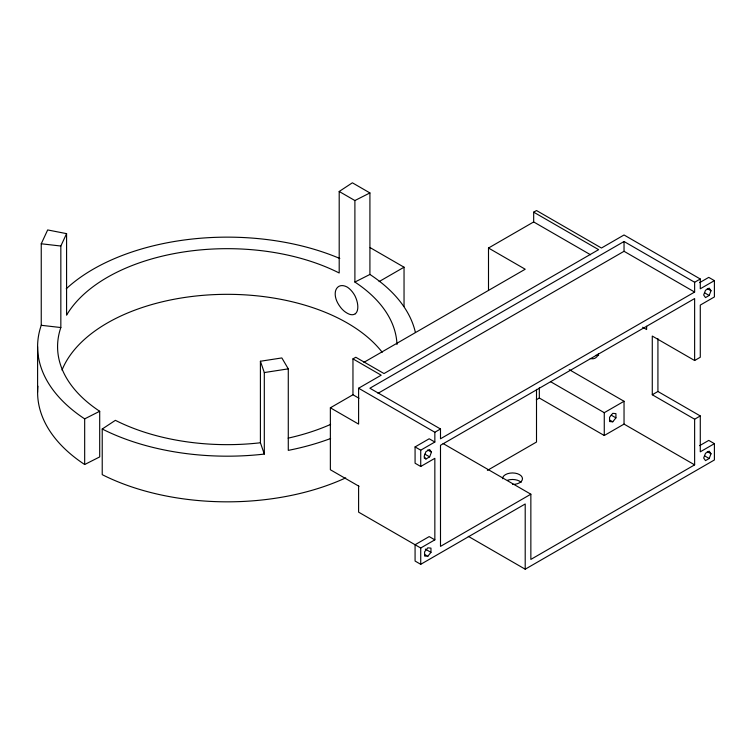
<?xml version="1.0" encoding="UTF-8"?>
<svg xmlns="http://www.w3.org/2000/svg" width="752" height="752" viewBox="0 0 752 752"><rect width="100%" height="100%" fill="white"/><g stroke="black" fill="none" stroke-linecap="round" stroke-linejoin="round"><path stroke-width="1.13" d="M429.618 456.868L431.46 452.14L429.618 449.527L425.952 451.651L424.119 456.379L425.952 458.993L429.618 456.868L424.918 454.152M709.174 295.47L711.016 290.742L709.174 288.129L705.508 290.253L703.665 294.981L705.508 297.595L709.174 295.47L704.474 292.754M709.174 458.504L711.016 453.776L709.174 451.162L705.508 453.277L703.665 458.015L705.508 460.619L709.174 458.504L704.474 455.787M66.58 233.646L60.837 246.026L60.837 327.543A169.717 97.986 0 0 0 99.696 411.269L99.696 456.915L84.675 464.52L84.675 418.873A189.701 109.519 0 0 1 41.247 325.296L41.247 243.78L47.667 229.943L66.58 233.646L66.58 315.163A169.717 97.986 0 0 1 339.199 272.995L339.199 191.478L352.378 182.802L369.918 192.935L369.918 274.452A189.701 109.519 0 0 1 415.377 332.365M427.785 556.32L430.962 552.363L430.962 548.123L427.785 547.841L424.607 551.799L424.607 556.029L427.785 556.32L424.965 554.685M612.748 421.816L615.926 417.868L615.926 413.628L612.748 413.337L609.562 417.294L609.562 421.534L612.748 421.816L609.919 420.189M102.225 429.007L115.394 420.33A169.717 97.986 0 0 0 260.408 442.768L264.309 454.076A189.701 109.519 0 0 1 102.225 429.007L102.225 474.653A189.701 109.519 0 0 0 345.713 477.877M379.093 281.605L404.04 267.204L404.04 306.337M590.508 254.749L533.676 221.943L533.676 212.158L536.505 210.532L601.45 248.028L624.038 234.981L700.281 279.001L700.281 288.787L714.4 280.637L714.4 296.937L700.281 305.086L700.281 357.256L694.632 360.518L652.275 336.059L652.275 394.753L694.632 419.212L700.281 415.95L700.281 451.82L714.4 443.661L714.4 459.97L525.206 569.198L468.28 536.326M488.499 290.225L488.499 248.028L533.676 221.943M359.005 486.281L330.363 469.746L330.363 407.8L352.961 394.753L352.961 358.883L355.781 357.256L384.018 373.556L598.63 249.655L533.676 212.158M363.893 362.351L525.206 269.225L488.499 248.028M330.363 407.8L358.601 424.1L358.601 388.229L381.198 375.192L352.961 358.883M624.038 241.505L369.899 388.229L440.493 428.988L440.493 438.783L694.632 292.049L694.632 282.263L624.038 241.505L624.038 251.29L378.03 393.315M358.601 388.229L434.844 432.25L440.493 428.988M694.632 282.263L700.281 279.001M358.601 486.055L358.601 512.14L420.725 548.001L434.844 539.851L434.844 458.335L420.725 466.484L415.076 463.223L415.076 446.923L429.195 438.773L434.844 442.035L434.844 432.25M699.68 282.611L708.751 277.375L714.4 280.637M415.076 446.923L420.725 450.185L434.844 442.035M536.289 399.773L539.325 398.015L604.27 435.511L624.038 424.1L694.632 464.858L694.632 419.212M487.381 470.395L536.505 442.035L536.505 389.339M550.492 381.64L604.27 412.688L624.038 401.277L624.038 424.1M652.275 394.753L657.925 391.491L700.281 415.95M694.632 464.858L530.856 559.413L530.856 494.205L440.493 546.375L440.493 445.297L694.632 298.563L694.632 360.518M434.844 539.851L429.195 536.59L415.076 544.739L415.076 561.048L420.725 564.31L525.206 503.981L525.206 569.198M699.68 445.645L708.751 440.399L714.4 443.661M339.199 191.478L354.897 200.54L369.918 192.935M84.675 418.873L99.696 411.269M396.981 344.519A169.717 97.986 0 0 0 354.897 282.056L369.918 274.452M288.279 368.856L264.309 372.56L260.408 361.251L281.85 357.933L288.279 368.856L288.279 450.373A189.701 109.519 0 0 0 330.617 438.51M41.247 243.78L60.837 246.026M41.247 325.296L60.837 327.543M707.247 288.571L711.016 290.742M624.038 251.29L694.632 292.049M642.64 327.242L646.626 329.545L646.626 326.283M370.153 247.643L404.04 267.204M569.236 369.636L624.038 401.277M707.247 451.595L711.016 453.776M611.216 415.151L615.926 417.868M443.116 443.548L530.856 494.205M352.961 394.753L359.005 398.25M427.691 449.969L431.46 452.14M424.072 457.902L425.952 458.993M425.322 549.101L430.962 552.363M657.925 338.673L657.925 391.491M604.27 412.688L604.27 435.511M539.325 387.75L539.325 398.015M420.725 450.185L420.725 466.484M420.725 548.001L420.725 564.31M354.897 200.54L354.897 282.056M264.309 372.56L264.309 454.076M260.408 361.251L260.408 442.768M37.6 346.663L37.6 392.309M84.675 464.52A189.701 109.519 0 0 1 37.901 386.171M66.204 288.824A189.701 109.519 0 0 1 339.801 258.481M330.617 424.401A169.717 97.986 0 0 1 288.119 438.143M62.012 370.059A169.717 97.986 0 0 1 211.058 294.775A169.717 97.986 0 0 1 382.213 352.284M598.244 353.891A15.971 9.221 60 0 1 590.254 358.507M507.506 480.246A9.983 5.762 0 0 1 521.145 482.352M502.515 478.714A9.983 5.762 0 0 1 512.497 472.952A9.983 5.762 0 0 1 522.48 478.714A9.983 5.762 0 0 1 512.497 484.476M598.63 355.508A15.971 9.221 60 0 1 595.904 355.245M355.292 313.753L354.831 314.063A15.989 8.921 61.6 0 1 347.828 313.528L347.095 313.123A15.989 9.532 58.3 0 1 339.406 305.726L338.823 304.861A15.933 10.058 54.9 0 1 338.823 286.409L339.406 286.117A15.989 9.532 58.3 0 1 347.095 287.02L347.828 287.499A15.989 8.921 61.6 0 1 354.831 295.592L355.292 296.551A15.933 8.253 64.6 0 1 355.301 313.763"/></g></svg>
